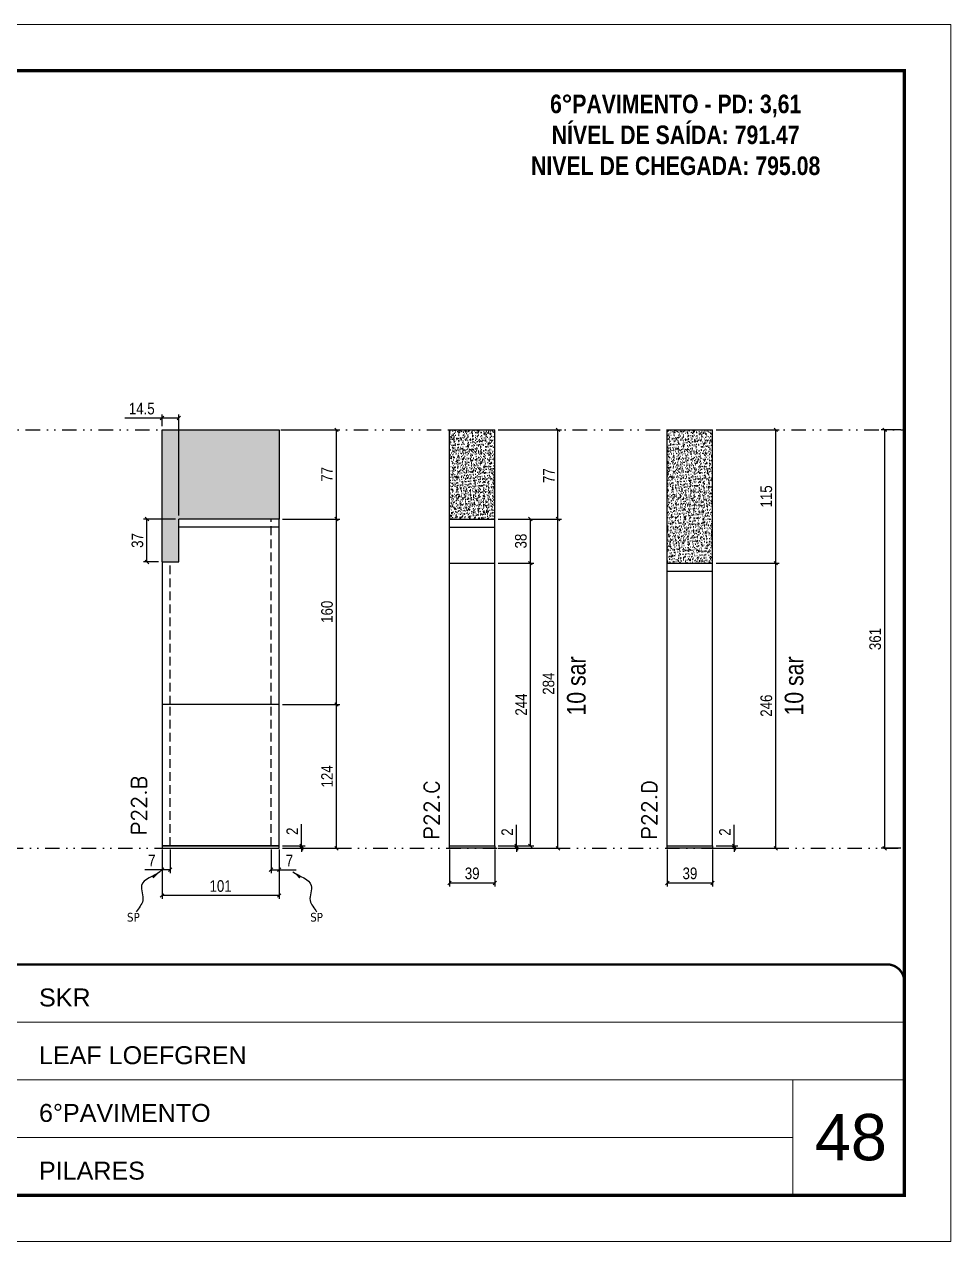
# Model space of a CAD drawing. Extents: x 14400 to 27878, y -21631 to 6985.
# Drawn here: x 19855 to 20653, y -6700 to -5650 of the extents above; entities that cross this region are included whole.
import ezdxf

# ---------------------------------------------------------------- set-up
doc = ezdxf.new("R2010")
doc.units = 0
for name, pattern in [('CONTINUO', [0]), ('DASHED', [0.75, 0.5, -0.25]), ('DIVIDE2', [0.625, 0.25, -0.125, 0, -0.125, 0, -0.125]), ('HIDDEN', [0.375, 0.25, -0.125])]:
    doc.linetypes.add(name, pattern=pattern)
for name, color, linetype, lineweight in [('CARIMBO', 255, 'Continuous', 9), ('Folhas', 255, 'Continuous', 9), ('SARRAFO DE PRESSAO', 251, 'DASHED', 9), ('Texto Seção', 7, 'Continuous', 15)]:
    doc.layers.add(name, color=color, linetype=linetype, lineweight=lineweight)
for name, color, linetype in [('COTA', 241, 'Continuous'), ('NOMENCLATURA', 7, 'Continuous'), ('Nível', 160, 'Continuous'), ('Painéis', 200, 'Continuous'), ('SARR_2.2x7', 40, 'Continuous'), ('Sarrafo de Pressão', 42, 'HIDDEN'), ('texto', 7, 'Continuous')]:
    doc.layers.add(name, color=color, linetype=linetype)
doc.styles.add('ARIAL', font='arial.ttf')
doc.styles.add('ARIAL_NARROW', font='ARIALN.TTF', dxfattribs={"height": 0.2})
doc.styles.add('COTA TECNICA', font='techl___.ttf', dxfattribs={"height": 10})
doc.styles.add('COTA TECNICA-50', font='techl___.ttf', dxfattribs={"height": 10})
doc.styles.add('REGUA-120', font='ROMANS.shx', dxfattribs={"height": 15})
doc.styles.add('ROMANC', font='techb___.ttf', dxfattribs={"height": 2.5})
doc.styles.get("Standard").update_dxf_attribs({"font": 'arial.ttf'})
doc.dimstyles.new('COTA PAINEL-50', dxfattribs={"dimtxt": 10, "dimasz": 3, "dimexe": 3, "dimexo": 3, "dimgap": 3, "dimtad": 1, "dimdec": 1, "dimzin": 12, "dimdsep": 46, "dimtxsty": 'COTA TECNICA-50', "dimblk1": 'OBLIQUE', "dimblk2": 'OBLIQUE', "dimsah": 1, "dimcen": 0.9, "dimclrd": 4, "dimclre": 4, "dimclrt": 240, "dimadec": 1, "dimazin": 3, "dimtfac": 1, "dimtdec": 1, "dimtmove": 0, "dimatfit": 3, "dimfxl": 1, "dimtolj": 1, "dimtzin": 12, "dimarcsym": 0})
doc.dimstyles.new('PAINEL', dxfattribs={"dimtxt": 10, "dimasz": 3, "dimexe": 3, "dimexo": 3, "dimgap": 3, "dimtad": 1, "dimdec": 1, "dimzin": 12, "dimdsep": 46, "dimtxsty": 'COTA TECNICA', "dimblk1": 'OBLIQUE', "dimblk2": 'OBLIQUE', "dimsah": 1, "dimcen": 0.9, "dimclrd": 4, "dimclre": 4, "dimclrt": 240, "dimadec": 1, "dimazin": 3, "dimtfac": 1, "dimtdec": 1, "dimtmove": 0, "dimatfit": 3, "dimfxl": 1, "dimtolj": 1, "dimtzin": 12, "dimarcsym": 0})
doc.dimstyles.get("Standard").update_dxf_attribs({"dimtxt": 0.18, "dimasz": 0.18, "dimexe": 0.18, "dimexo": 0.0625, "dimgap": 0.09, "dimtad": 0, "dimtih": 1, "dimtoh": 1, "dimdec": 4, "dimzin": 0, "dimdsep": 46, "dimtxsty": 'Standard', "dimcen": 0.09, "dimadec": 0, "dimazin": 0, "dimtfac": 1, "dimtdec": 4, "dimtofl": 0, "dimtmove": 0, "dimatfit": 3, "dimfxl": 1, "dimtolj": 1, "dimtzin": 0, "dimarcsym": 0})

# ---------------------------------------------------------------- blocks, each defined once
blk = doc.blocks.new('9999999999')
at = {"color": 30, "linetype": 'CONTINUO'}
for p, q in [((98564.6, 34379.6), (99584, 34379.6)), ((98564.6, 34329.8), (99488, 34329.8)), ((99584, 34329.8), (99488, 34329.8)), ((99488, 34329.8), (99488, 34230.2)), ((98564.6, 34280), (99488, 34280))]:
    blk.add_line(p, q, dxfattribs=at)
at = {"color": 30, "linetype": 'CONTINUO', "const_width": 2}
blk.add_lwpolyline([(99584, 34230.2), (99584, 34414.4, 0.414214), (99569, 34429.4), (98229, 34429.4, 0.414214), (98214, 34414.4), (98214, 34245.2, 0.414214), (98229, 34230.2), (99584, 34230.2)], format="xyb", dxfattribs=at)
at = {"layer": 'Folhas'}
blk.add_lwpolyline([(98139, 34190.2), (99624, 34190.2), (99624, 35240.2), (98139, 35240.2)], close=True, dxfattribs=at)
at = {"layer": 'Folhas', "color": 30, "const_width": 3}
blk.add_lwpolyline([(98214, 34230.2), (99584, 34230.2), (99584, 35200.2), (98214, 35200.2)], close=True, dxfattribs=at)
at = {"color": 7, "linetype": 'Continuous', "ltscale": 5, "style": 'ARIAL'}
for s, height, p in [('SKR', 15.48, (98837.7, 34393.1)), ('LEAF LOEFGREN', 15.483, (98837.7, 34343.3)), ('6°PAVIMENTO', 15.483, (98837.7, 34293.5)), ('PILARES', 15.48, (98837.7, 34243.7))]:
    blk.add_text(s, height=height, dxfattribs=at).set_placement(p)
blk = doc.blocks.new('_Oblique')
at = {"color": 0, "linetype": 'ByBlock', "lineweight": -2}
blk.add_line((-0.5, -0.5), (0.5, 0.5), dxfattribs=at)
blk = doc.blocks.new('*D4191')
at = {"layer": 'COTA', "color": 4, "lineweight": -2, "transparency": 16777216}
for p, q in [((20610.5, -5999.3), (20593.6, -5999.3)), ((20596.6, -6360.3), (20596.6, -5999.3)), ((20610.5, -6360.3), (20593.6, -6360.3))]:
    blk.add_line(p, q, dxfattribs=at)
at = {"layer": 'Defpoints', "color": 0, "transparency": 16777216}
for p in [(20596.6, -5999.3), (20613.5, -5999.3), (20613.5, -6360.3)]:
    blk.add_point(p, dxfattribs=at)
at = {"layer": 'COTA', "color": 4, "lineweight": -2, "transparency": 16777216, "xscale": 3, "yscale": 3, "zscale": 3}
for p, rotation in [((20596.6, -5999.3), 90), ((20596.6, -6360.3), 270)]:
    blk.add_blockref('_Oblique', p, dxfattribs=dict(at, rotation=rotation))
at = {"layer": 'COTA', "color": 240, "transparency": 16777216, "insert": (20588.4, -6179.8), "char_height": 10, "attachment_point": 5, "rotation": 90, "style": 'COTA TECNICA'}
blk.add_mtext('\\A1;361', dxfattribs=at)
blk = doc.blocks.new('*D4165')
at = {"layer": 'COTA', "color": 4, "lineweight": -2, "transparency": 16777216}
for p, q in [((19973.3, -6361.3), (19973.3, -6404)), ((20074.3, -6361.3), (20074.3, -6404)), ((20074.3, -6401), (19973.3, -6401))]:
    blk.add_line(p, q, dxfattribs=at)
at = {"layer": 'Defpoints', "color": 0, "transparency": 16777216}
for p in [(19973.3, -6358.3), (20074.3, -6358.3), (19973.3, -6401)]:
    blk.add_point(p, dxfattribs=at)
at = {"layer": 'COTA', "color": 4, "lineweight": -2, "transparency": 16777216, "xscale": 3, "yscale": 3, "zscale": 3, "rotation": 180}
blk.add_blockref('_Oblique', (19973.3, -6401), dxfattribs=at)
at = {"layer": 'COTA', "color": 4, "lineweight": -2, "transparency": 16777216, "xscale": 3, "yscale": 3, "zscale": 3}
blk.add_blockref('_Oblique', (20074.3, -6401), dxfattribs=at)
at = {"layer": 'COTA', "color": 240, "transparency": 16777216, "insert": (20023.8, -6392.9), "char_height": 10, "attachment_point": 5, "style": 'COTA TECNICA'}
blk.add_mtext('\\A1;101', dxfattribs=at)
blk = doc.blocks.new('*D4166')
at = {"layer": 'COTA', "color": 4, "lineweight": -2, "transparency": 16777216}
for p, q in [((20067.3, -6361.3), (20067.3, -6381.8)), ((20074.3, -6363.3), (20074.3, -6381.8)), ((20067.3, -6378.8), (20074.3, -6378.8)), ((20074.3, -6378.8), (20089.1, -6378.8))]:
    blk.add_line(p, q, dxfattribs=at)
at = {"layer": 'Defpoints', "color": 0, "transparency": 16777216}
for p in [(20067.3, -6358.3), (20074.3, -6360.3), (20074.3, -6378.8)]:
    blk.add_point(p, dxfattribs=at)
at = {"layer": 'COTA', "color": 4, "lineweight": -2, "transparency": 16777216, "xscale": 3, "yscale": 3, "zscale": 3, "rotation": 180}
blk.add_blockref('_Oblique', (20067.3, -6378.8), dxfattribs=at)
at = {"layer": 'COTA', "color": 4, "lineweight": -2, "transparency": 16777216, "xscale": 3, "yscale": 3, "zscale": 3}
blk.add_blockref('_Oblique', (20074.3, -6378.8), dxfattribs=at)
at = {"layer": 'COTA', "color": 240, "transparency": 16777216, "insert": (20083.2, -6370.8), "char_height": 10, "attachment_point": 5, "style": 'COTA TECNICA-50'}
blk.add_mtext('\\A1;7', dxfattribs=at)
blk = doc.blocks.new('*D4167')
at = {"layer": 'COTA', "color": 4, "lineweight": -2, "transparency": 16777216}
for p, q in [((19980.3, -6361.3), (19980.3, -6381.8)), ((19973.3, -6363.3), (19973.3, -6381.8)), ((19973.3, -6378.8), (19958.6, -6378.8)), ((19980.3, -6378.8), (19973.3, -6378.8))]:
    blk.add_line(p, q, dxfattribs=at)
at = {"layer": 'Defpoints', "color": 0, "transparency": 16777216}
for p in [(19973.3, -6360.3), (19980.3, -6358.3), (19973.3, -6378.8)]:
    blk.add_point(p, dxfattribs=at)
at = {"layer": 'COTA', "color": 4, "lineweight": -2, "transparency": 16777216, "xscale": 3, "yscale": 3, "zscale": 3, "rotation": 180}
blk.add_blockref('_Oblique', (19973.3, -6378.8), dxfattribs=at)
at = {"layer": 'COTA', "color": 4, "lineweight": -2, "transparency": 16777216, "xscale": 3, "yscale": 3, "zscale": 3}
blk.add_blockref('_Oblique', (19980.3, -6378.8), dxfattribs=at)
at = {"layer": 'COTA', "color": 240, "transparency": 16777216, "insert": (19964.5, -6370.8), "char_height": 10, "attachment_point": 5, "style": 'COTA TECNICA-50'}
blk.add_mtext('\\A1;7', dxfattribs=at)
blk = doc.blocks.new('*D4185')
at = {"layer": 'COTA', "color": 4, "linetype": 'ByBlock', "lineweight": -2, "transparency": 16777216}
for p, q in [((20077.3, -6236.3), (20126.7, -6236.3)), ((20123.7, -6360.3), (20123.7, -6236.3)), ((20077.3, -6360.3), (20126.7, -6360.3))]:
    blk.add_line(p, q, dxfattribs=at)
at = {"layer": 'Defpoints', "color": 0, "linetype": 'ByBlock', "transparency": 16777216}
for p in [(20074.3, -6236.3), (20123.7, -6236.3), (20074.3, -6360.3)]:
    blk.add_point(p, dxfattribs=at)
at = {"layer": 'COTA', "color": 4, "linetype": 'ByBlock', "lineweight": -2, "transparency": 16777216, "xscale": 3, "yscale": 3, "zscale": 3}
for p, rotation in [((20123.7, -6236.3), 90), ((20123.7, -6360.3), 270)]:
    blk.add_blockref('_Oblique', p, dxfattribs=dict(at, rotation=rotation))
at = {"layer": 'COTA', "color": 240, "linetype": 'ByBlock', "transparency": 16777216, "insert": (20115.6, -6298.3), "char_height": 10, "attachment_point": 5, "rotation": 90, "style": 'COTA TECNICA'}
blk.add_mtext('\\A1;124', dxfattribs=at)
blk = doc.blocks.new('*D4168')
at = {"layer": 'COTA', "color": 4, "lineweight": -2, "transparency": 16777216}
for p, q in [((20093.6, -6358.3), (20093.6, -6339.5)), ((20077.3, -6358.3), (20096.6, -6358.3)), ((20077.3, -6360.3), (20096.6, -6360.3)), ((20093.6, -6360.3), (20093.6, -6358.3)), ((20093.6, -6360.3), (20093.6, -6363.3))]:
    blk.add_line(p, q, dxfattribs=at)
at = {"layer": 'Defpoints', "color": 0, "transparency": 16777216}
for p in [(20074.3, -6358.3), (20074.3, -6360.3), (20093.6, -6360.3)]:
    blk.add_point(p, dxfattribs=at)
at = {"layer": 'COTA', "color": 4, "lineweight": -2, "transparency": 16777216, "xscale": 3, "yscale": 3, "zscale": 3}
for p, rotation in [((20093.6, -6358.3), 270), ((20093.6, -6360.3), 90)]:
    blk.add_blockref('_Oblique', p, dxfattribs=dict(at, rotation=rotation))
at = {"layer": 'COTA', "color": 240, "transparency": 16777216, "insert": (20085.6, -6345.6), "char_height": 10, "attachment_point": 5, "rotation": 90, "style": 'COTA TECNICA-50'}
blk.add_mtext('\\A1;2', dxfattribs=at)
blk = doc.blocks.new('*D4186')
at = {"layer": 'COTA', "color": 4, "linetype": 'ByBlock', "lineweight": -2, "transparency": 16777216}
for p, q in [((20077.3, -6236.3), (20126.7, -6236.3)), ((20123.7, -6360.3), (20123.7, -6236.3)), ((20077.3, -6360.3), (20126.7, -6360.3))]:
    blk.add_line(p, q, dxfattribs=at)
at = {"layer": 'Defpoints', "color": 0, "linetype": 'ByBlock', "transparency": 16777216}
for p in [(20074.3, -6236.3), (20123.7, -6236.3), (20074.3, -6360.3)]:
    blk.add_point(p, dxfattribs=at)
at = {"layer": 'COTA', "color": 4, "linetype": 'ByBlock', "lineweight": -2, "transparency": 16777216, "xscale": 3, "yscale": 3, "zscale": 3}
for p, rotation in [((20123.7, -6236.3), 90), ((20123.7, -6360.3), 270)]:
    blk.add_blockref('_Oblique', p, dxfattribs=dict(at, rotation=rotation))
at = {"layer": 'COTA', "color": 240, "linetype": 'ByBlock', "transparency": 16777216, "insert": (20115.6, -6298.3), "char_height": 10, "attachment_point": 5, "rotation": 90, "style": 'COTA TECNICA'}
blk.add_mtext('\\A1;124', dxfattribs=at)
blk = doc.blocks.new('*D4189')
at = {"layer": 'COTA', "color": 4, "lineweight": -2, "transparency": 16777216}
for p, q in [((20077.3, -5999.3), (20126.7, -5999.3)), ((20123.7, -6076.3), (20123.7, -5999.3)), ((20077.3, -6076.3), (20126.7, -6076.3))]:
    blk.add_line(p, q, dxfattribs=at)
at = {"layer": 'Defpoints', "color": 0, "transparency": 16777216}
for p in [(20074.3, -5999.3), (20123.7, -5999.3), (20074.3, -6076.3)]:
    blk.add_point(p, dxfattribs=at)
at = {"layer": 'COTA', "color": 4, "lineweight": -2, "transparency": 16777216, "xscale": 3, "yscale": 3, "zscale": 3}
for p, rotation in [((20123.7, -5999.3), 90), ((20123.7, -6076.3), 270)]:
    blk.add_blockref('_Oblique', p, dxfattribs=dict(at, rotation=rotation))
at = {"layer": 'COTA', "color": 240, "transparency": 16777216, "insert": (20115.6, -6037.8), "char_height": 10, "attachment_point": 5, "rotation": 90, "style": 'COTA TECNICA'}
blk.add_mtext('\\A1;77', dxfattribs=at)
blk = doc.blocks.new('*D4190')
at = {"layer": 'COTA', "color": 4, "lineweight": -2, "transparency": 16777216}
for p, q in [((20077.3, -6076.3), (20126.7, -6076.3)), ((20123.7, -6236.3), (20123.7, -6076.3)), ((20077.3, -6236.3), (20126.7, -6236.3))]:
    blk.add_line(p, q, dxfattribs=at)
at = {"layer": 'Defpoints', "color": 0, "transparency": 16777216}
for p in [(20074.3, -6076.3), (20123.7, -6076.3), (20074.3, -6236.3)]:
    blk.add_point(p, dxfattribs=at)
at = {"layer": 'COTA', "color": 4, "lineweight": -2, "transparency": 16777216, "xscale": 3, "yscale": 3, "zscale": 3}
for p, rotation in [((20123.7, -6076.3), 90), ((20123.7, -6236.3), 270)]:
    blk.add_blockref('_Oblique', p, dxfattribs=dict(at, rotation=rotation))
at = {"layer": 'COTA', "color": 240, "transparency": 16777216, "insert": (20115.6, -6156.3), "char_height": 10, "attachment_point": 5, "rotation": 90, "style": 'COTA TECNICA'}
blk.add_mtext('\\A1;160', dxfattribs=at)
blk = doc.blocks.new('*D4173')
at = {"layer": 'COTA', "color": 4, "lineweight": -2, "transparency": 16777216}
for p, q in [((20221.3, -6361.3), (20221.3, -6393.2)), ((20260.3, -6361.3), (20260.3, -6393.2)), ((20221.3, -6390.2), (20260.3, -6390.2))]:
    blk.add_line(p, q, dxfattribs=at)
at = {"layer": 'Defpoints', "color": 0, "transparency": 16777216}
for p in [(20221.3, -6358.3), (20260.3, -6358.3), (20260.3, -6390.2)]:
    blk.add_point(p, dxfattribs=at)
at = {"layer": 'COTA', "color": 4, "lineweight": -2, "transparency": 16777216, "xscale": 3, "yscale": 3, "zscale": 3, "rotation": 180}
blk.add_blockref('_Oblique', (20221.3, -6390.2), dxfattribs=at)
at = {"layer": 'COTA', "color": 4, "lineweight": -2, "transparency": 16777216, "xscale": 3, "yscale": 3, "zscale": 3}
blk.add_blockref('_Oblique', (20260.3, -6390.2), dxfattribs=at)
at = {"layer": 'COTA', "color": 240, "transparency": 16777216, "insert": (20240.8, -6382), "char_height": 10, "attachment_point": 5, "style": 'COTA TECNICA'}
blk.add_mtext('\\A1;39', dxfattribs=at)
blk = doc.blocks.new('*D4174')
at = {"layer": 'COTA', "color": 4, "lineweight": -2, "transparency": 16777216}
for p, q in [((20279, -6358.3), (20279, -6340.2)), ((20263.3, -6358.3), (20282, -6358.3)), ((20263.3, -6360.3), (20282, -6360.3)), ((20279, -6360.3), (20279, -6358.3)), ((20279, -6360.3), (20279, -6363.3))]:
    blk.add_line(p, q, dxfattribs=at)
at = {"layer": 'Defpoints', "color": 0, "transparency": 16777216}
for p in [(20260.3, -6358.3), (20260.3, -6360.3), (20279, -6358.3)]:
    blk.add_point(p, dxfattribs=at)
at = {"layer": 'COTA', "color": 4, "lineweight": -2, "transparency": 16777216, "xscale": 3, "yscale": 3, "zscale": 3}
for p, rotation in [((20279, -6358.3), 270), ((20279, -6360.3), 90)]:
    blk.add_blockref('_Oblique', p, dxfattribs=dict(at, rotation=rotation))
at = {"layer": 'COTA', "color": 240, "transparency": 16777216, "insert": (20271, -6346.3), "char_height": 10, "attachment_point": 5, "rotation": 90, "style": 'COTA TECNICA-50'}
blk.add_mtext('\\A1;2', dxfattribs=at)
blk = doc.blocks.new('*D4175')
at = {"layer": 'COTA', "color": 4, "lineweight": -2, "transparency": 16777216}
for p, q in [((20263.3, -6076.3), (20317.8, -6076.3)), ((20314.8, -6360.3), (20314.8, -6076.3)), ((20263.3, -6360.3), (20317.8, -6360.3))]:
    blk.add_line(p, q, dxfattribs=at)
at = {"layer": 'Defpoints', "color": 0, "transparency": 16777216}
for p in [(20260.3, -6076.3), (20314.8, -6076.3), (20260.3, -6360.3)]:
    blk.add_point(p, dxfattribs=at)
at = {"layer": 'COTA', "color": 4, "lineweight": -2, "transparency": 16777216, "xscale": 3, "yscale": 3, "zscale": 3}
for p, rotation in [((20314.8, -6076.3), 90), ((20314.8, -6360.3), 270)]:
    blk.add_blockref('_Oblique', p, dxfattribs=dict(at, rotation=rotation))
at = {"layer": 'COTA', "color": 240, "transparency": 16777216, "insert": (20306.7, -6218.3), "char_height": 10, "attachment_point": 5, "rotation": 90, "style": 'COTA TECNICA'}
blk.add_mtext('\\A1;284', dxfattribs=at)
blk = doc.blocks.new('*D4176')
at = {"layer": 'COTA', "color": 4, "lineweight": -2, "transparency": 16777216}
for p, q in [((20263.3, -5999.3), (20317.8, -5999.3)), ((20314.8, -6076.3), (20314.8, -5999.3)), ((20263.3, -6076.3), (20317.8, -6076.3))]:
    blk.add_line(p, q, dxfattribs=at)
at = {"layer": 'Defpoints', "color": 0, "transparency": 16777216}
for p in [(20260.3, -5999.3), (20314.8, -5999.3), (20260.3, -6076.3)]:
    blk.add_point(p, dxfattribs=at)
at = {"layer": 'COTA', "color": 4, "lineweight": -2, "transparency": 16777216, "xscale": 3, "yscale": 3, "zscale": 3}
for p, rotation in [((20314.8, -5999.3), 90), ((20314.8, -6076.3), 270)]:
    blk.add_blockref('_Oblique', p, dxfattribs=dict(at, rotation=rotation))
at = {"layer": 'COTA', "color": 240, "transparency": 16777216, "insert": (20306.8, -6038.8), "char_height": 10, "attachment_point": 5, "rotation": 90, "style": 'COTA TECNICA-50'}
blk.add_mtext('\\A1;77', dxfattribs=at)
blk = doc.blocks.new('*D4195')
at = {"layer": 'COTA', "color": 4, "lineweight": -2, "transparency": 16777216}
for p, q in [((20263.3, -6114.3), (20294, -6114.3)), ((20291, -6358.3), (20291, -6114.3)), ((20263.3, -6358.3), (20294, -6358.3))]:
    blk.add_line(p, q, dxfattribs=at)
at = {"layer": 'Defpoints', "color": 0, "transparency": 16777216}
for p in [(20260.3, -6114.3), (20291, -6114.3), (20260.3, -6358.3)]:
    blk.add_point(p, dxfattribs=at)
at = {"layer": 'COTA', "color": 4, "lineweight": -2, "transparency": 16777216, "xscale": 3, "yscale": 3, "zscale": 3}
for p, rotation in [((20291, -6114.3), 90), ((20291, -6358.3), 270)]:
    blk.add_blockref('_Oblique', p, dxfattribs=dict(at, rotation=rotation))
at = {"layer": 'COTA', "color": 240, "transparency": 16777216, "insert": (20283, -6236.3), "char_height": 10, "attachment_point": 5, "rotation": 90, "style": 'COTA TECNICA'}
blk.add_mtext('\\A1;244', dxfattribs=at)
blk = doc.blocks.new('*D4196')
at = {"layer": 'COTA', "color": 4, "lineweight": -2, "transparency": 16777216}
for p, q in [((20263.3, -6076.3), (20294, -6076.3)), ((20291, -6114.3), (20291, -6076.3)), ((20263.3, -6114.3), (20294, -6114.3))]:
    blk.add_line(p, q, dxfattribs=at)
at = {"layer": 'Defpoints', "color": 0, "transparency": 16777216}
for p in [(20260.3, -6076.3), (20291, -6076.3), (20260.3, -6114.3)]:
    blk.add_point(p, dxfattribs=at)
at = {"layer": 'COTA', "color": 4, "lineweight": -2, "transparency": 16777216, "xscale": 3, "yscale": 3, "zscale": 3}
for p, rotation in [((20291, -6076.3), 90), ((20291, -6114.3), 270)]:
    blk.add_blockref('_Oblique', p, dxfattribs=dict(at, rotation=rotation))
at = {"layer": 'COTA', "color": 240, "transparency": 16777216, "insert": (20282.8, -6095.3), "char_height": 10, "attachment_point": 5, "rotation": 90, "style": 'COTA TECNICA'}
blk.add_mtext('\\A1;38', dxfattribs=at)
blk = doc.blocks.new('*D4177')
at = {"layer": 'COTA', "color": 4, "lineweight": -2, "transparency": 16777216}
for p, q in [((20409.1, -6361.3), (20409.1, -6393.2)), ((20448.1, -6361.3), (20448.1, -6393.2)), ((20409.1, -6390.2), (20448.1, -6390.2))]:
    blk.add_line(p, q, dxfattribs=at)
at = {"layer": 'Defpoints', "color": 0, "transparency": 16777216}
for p in [(20409.1, -6358.3), (20448.1, -6358.3), (20448.1, -6390.2)]:
    blk.add_point(p, dxfattribs=at)
at = {"layer": 'COTA', "color": 4, "lineweight": -2, "transparency": 16777216, "xscale": 3, "yscale": 3, "zscale": 3, "rotation": 180}
blk.add_blockref('_Oblique', (20409.1, -6390.2), dxfattribs=at)
at = {"layer": 'COTA', "color": 4, "lineweight": -2, "transparency": 16777216, "xscale": 3, "yscale": 3, "zscale": 3}
blk.add_blockref('_Oblique', (20448.1, -6390.2), dxfattribs=at)
at = {"layer": 'COTA', "color": 240, "transparency": 16777216, "insert": (20428.6, -6382), "char_height": 10, "attachment_point": 5, "style": 'COTA TECNICA'}
blk.add_mtext('\\A1;39', dxfattribs=at)
blk = doc.blocks.new('*D4178')
at = {"layer": 'COTA', "color": 4, "lineweight": -2, "transparency": 16777216}
for p, q in [((20466.8, -6358.3), (20466.8, -6340.2)), ((20451.1, -6358.3), (20469.8, -6358.3)), ((20451.1, -6360.3), (20469.8, -6360.3)), ((20466.8, -6360.3), (20466.8, -6358.3)), ((20466.8, -6360.3), (20466.8, -6363.3))]:
    blk.add_line(p, q, dxfattribs=at)
at = {"layer": 'Defpoints', "color": 0, "transparency": 16777216}
for p in [(20448.1, -6358.3), (20448.1, -6360.3), (20466.8, -6358.3)]:
    blk.add_point(p, dxfattribs=at)
at = {"layer": 'COTA', "color": 4, "lineweight": -2, "transparency": 16777216, "xscale": 3, "yscale": 3, "zscale": 3}
for p, rotation in [((20466.8, -6358.3), 270), ((20466.8, -6360.3), 90)]:
    blk.add_blockref('_Oblique', p, dxfattribs=dict(at, rotation=rotation))
at = {"layer": 'COTA', "color": 240, "transparency": 16777216, "insert": (20458.8, -6346.3), "char_height": 10, "attachment_point": 5, "rotation": 90, "style": 'COTA TECNICA-50'}
blk.add_mtext('\\A1;2', dxfattribs=at)
blk = doc.blocks.new('*D4179')
at = {"layer": 'COTA', "color": 4, "lineweight": -2, "transparency": 16777216}
for p, q in [((20451.1, -6114.3), (20505.7, -6114.3)), ((20502.7, -6360.3), (20502.7, -6114.3)), ((20451.1, -6360.3), (20505.7, -6360.3))]:
    blk.add_line(p, q, dxfattribs=at)
at = {"layer": 'Defpoints', "color": 0, "transparency": 16777216}
for p in [(20448.1, -6114.3), (20502.7, -6114.3), (20448.1, -6360.3)]:
    blk.add_point(p, dxfattribs=at)
at = {"layer": 'COTA', "color": 4, "lineweight": -2, "transparency": 16777216, "xscale": 3, "yscale": 3, "zscale": 3}
for p, rotation in [((20502.7, -6114.3), 90), ((20502.7, -6360.3), 270)]:
    blk.add_blockref('_Oblique', p, dxfattribs=dict(at, rotation=rotation))
at = {"layer": 'COTA', "color": 240, "transparency": 16777216, "insert": (20494.5, -6237.3), "char_height": 10, "attachment_point": 5, "rotation": 90, "style": 'COTA TECNICA'}
blk.add_mtext('\\A1;246', dxfattribs=at)
blk = doc.blocks.new('*D4199')
at = {"layer": 'COTA', "color": 4, "lineweight": -2, "transparency": 16777216}
for p, q in [((19973.3, -5989.2), (19941.2, -5989.2)), ((19973.3, -5996.3), (19973.3, -5986.2)), ((19987.8, -5989.2), (19973.3, -5989.2)), ((19987.8, -6073.3), (19987.8, -5986.2))]:
    blk.add_line(p, q, dxfattribs=at)
at = {"layer": 'Defpoints', "color": 0, "transparency": 16777216}
for p in [(19973.3, -5989.2), (19973.3, -5999.3), (19987.8, -6076.3)]:
    blk.add_point(p, dxfattribs=at)
at = {"layer": 'COTA', "color": 4, "lineweight": -2, "transparency": 16777216, "xscale": 3, "yscale": 3, "zscale": 3, "rotation": 180}
blk.add_blockref('_Oblique', (19973.3, -5989.2), dxfattribs=at)
at = {"layer": 'COTA', "color": 4, "lineweight": -2, "transparency": 16777216, "xscale": 3, "yscale": 3, "zscale": 3}
blk.add_blockref('_Oblique', (19987.8, -5989.2), dxfattribs=at)
at = {"layer": 'COTA', "color": 240, "transparency": 16777216, "insert": (19955.8, -5981.1), "char_height": 10, "attachment_point": 5, "style": 'COTA TECNICA'}
blk.add_mtext('\\A1;14.5', dxfattribs=at)
blk = doc.blocks.new('*D4200')
at = {"layer": 'COTA', "color": 4, "lineweight": -2, "transparency": 16777216}
for p, q in [((19984.8, -6076.3), (19957.3, -6076.3)), ((19960.3, -6113.3), (19960.3, -6076.3)), ((19970.3, -6113.3), (19957.3, -6113.3))]:
    blk.add_line(p, q, dxfattribs=at)
at = {"layer": 'Defpoints', "color": 0, "transparency": 16777216}
for p in [(19960.3, -6076.3), (19987.8, -6076.3), (19973.3, -6113.3)]:
    blk.add_point(p, dxfattribs=at)
at = {"layer": 'COTA', "color": 4, "lineweight": -2, "transparency": 16777216, "xscale": 3, "yscale": 3, "zscale": 3}
for p, rotation in [((19960.3, -6076.3), 90), ((19960.3, -6113.3), 270)]:
    blk.add_blockref('_Oblique', p, dxfattribs=dict(at, rotation=rotation))
at = {"layer": 'COTA', "color": 240, "transparency": 16777216, "insert": (19952.1, -6094.8), "char_height": 10, "attachment_point": 5, "rotation": 90, "style": 'COTA TECNICA'}
blk.add_mtext('\\A1;37', dxfattribs=at)
blk = doc.blocks.new('*D4201')
at = {"layer": 'COTA', "color": 4, "lineweight": -2, "transparency": 16777216}
for p, q in [((20451.1, -5999.3), (20505.7, -5999.3)), ((20502.7, -6114.3), (20502.7, -5999.3)), ((20451.1, -6114.3), (20505.7, -6114.3))]:
    blk.add_line(p, q, dxfattribs=at)
at = {"layer": 'Defpoints', "color": 0, "transparency": 16777216}
for p in [(20448.1, -5999.3), (20502.7, -5999.3), (20448.1, -6114.3)]:
    blk.add_point(p, dxfattribs=at)
at = {"layer": 'COTA', "color": 4, "lineweight": -2, "transparency": 16777216, "xscale": 3, "yscale": 3, "zscale": 3}
for p, rotation in [((20502.7, -5999.3), 90), ((20502.7, -6114.3), 270)]:
    blk.add_blockref('_Oblique', p, dxfattribs=dict(at, rotation=rotation))
at = {"layer": 'COTA', "color": 240, "transparency": 16777216, "insert": (20494.5, -6056.8), "char_height": 10, "attachment_point": 5, "rotation": 90, "style": 'COTA TECNICA'}
blk.add_mtext('\\A1;115', dxfattribs=at)

msp = doc.modelspace()

# ---------------------------------------------------------------- hatches: boundary and pattern name
at = {"layer": 'COTA', "linetype": 'ByBlock'}
h = msp.add_hatch(dxfattribs=at)
h.set_pattern_fill('AR-CONC', color=256, scale=0.03)
h.paths.add_polyline_path([(20074.34, -5999.32), (19973.34, -5999.32), (19973.34, -6113.32), (19987.84, -6113.32), (19987.84, -6076.32), (20074.34, -6076.32)])
h = msp.add_hatch(dxfattribs=at)
h.set_pattern_fill('AR-CONC', color=256, scale=0.03)
h.set_pattern_definition([(50, (2944.8437, -1093.575), (5.4655401, -0.4781726), [0.5715, -6.2865]), (355, (2944.8437, -1093.575), (-1.0573026, 5.7317054), [0.4572, -5.0292175]), (100.451445, (2945.299, -1093.615), (4.4082374, 5.2535326), [0.4857003, -5.3427073]), (46.1842, (2944.844, -1092.051), (8.1323712, -1.2612698), [0.85725, -9.42975]), (96.63556, (2945.521, -1092.156), (7.122124, 7.4227837), [0.7285507, -8.0140682]), (351.18415, (2944.844, -1092.051), (7.122124, 7.4227837), [0.685799, -7.543792]), (21, (2945.6057, -1092.432), (4.5484317, -3.067956), [0.5715, -6.2865]), (326, (2945.6057, -1092.432), (1.8540609, 5.525639), [0.4572, -5.0292]), (71.451445, (2945.9847, -1092.688), (6.4024926, 2.457683), [0.4857003, -5.3426981]), (37.5, (2944.8437, -1093.5751), (0.0926581, 2.53665117), [0, -4.96824, 0, -5.1054, 0, -5.04825]), (7.5, (2944.8437, -1093.575), (2.00458988, 3.00541724), [0, -2.91084, 0, -4.85394, 0, -1.92405]), (327.5, (2943.1444, -1093.5751), (4.06771786, -0.17186232), [0, -1.905, 0, -5.9436, 0, -7.8867]), (317.5, (2942.3824, -1093.575), (4.44387544, 0.7627947), [0, -2.4765, 0, -3.94716, 0, -5.6007])])
h.paths.add_polyline_path([(20260.28, -5999.32), (20221.28, -5999.32), (20221.28, -6076.32), (20260.28, -6076.32)])
h = msp.add_hatch(dxfattribs=at)
h.set_pattern_fill('AR-CONC', color=256, scale=0.03)
h.set_pattern_definition([(50, (3130.6526, -1093.575), (5.4655401, -0.4781726), [0.5715, -6.2865]), (355, (3130.6526, -1093.575), (-1.0573026, 5.7317054), [0.4572, -5.0292175]), (100.451445, (3131.108, -1093.615), (4.4082374, 5.2535326), [0.4857003, -5.3427073]), (46.1842, (3130.6526, -1092.051), (8.1323712, -1.2612698), [0.85725, -9.42975]), (96.63556, (3131.33, -1092.156), (7.122124, 7.4227837), [0.7285507, -8.0140682]), (351.18415, (3130.6526, -1092.051), (7.122124, 7.4227837), [0.685799, -7.543792]), (21, (3131.4146, -1092.432), (4.5484317, -3.067956), [0.5715, -6.2865]), (326, (3131.4146, -1092.432), (1.8540609, 5.525639), [0.4572, -5.0292]), (71.451445, (3131.7936, -1092.688), (6.4024926, 2.457683), [0.4857003, -5.3426981]), (37.5, (3130.6526, -1093.5751), (0.0926581, 2.53665117), [0, -4.96824, 0, -5.1054, 0, -5.04825]), (7.5, (3130.6526, -1093.575), (2.00458988, 3.00541724), [0, -2.91084, 0, -4.85394, 0, -1.92405]), (327.5, (3128.9533, -1093.5751), (4.06771786, -0.17186232), [0, -1.905, 0, -5.9436, 0, -7.8867]), (317.5, (3128.1913, -1093.575), (4.44387544, 0.7627947), [0, -2.4765, 0, -3.94716, 0, -5.6007])])
h.paths.add_polyline_path([(20448.09, -5999.32), (20409.09, -5999.32), (20409.09, -6114.32), (20448.09, -6114.32)])

# ---------------------------------------------------------------- linework, layer by layer
at = {"layer": 'COTA'}
for p, q in [((19973.34, -6113.32), (19973.34, -5999.32)), ((19973.34, -5999.32), (20074.34, -5999.32)), ((20074.34, -5999.32), (20074.34, -6076.32))]:
    msp.add_line(p, q, dxfattribs=at)
at = {"layer": 'COTA', "linetype": 'ByBlock'}
for p, q in [((20221.28, -5999.32), (20260.28, -5999.32)), ((20221.28, -6076.32), (20221.28, -5999.32)), ((20260.28, -6076.32), (20260.28, -5999.32)), ((20409.09, -5999.32), (20448.09, -5999.32)), ((20409.09, -6114.32), (20409.09, -5999.32)), ((20448.09, -6114.32), (20448.09, -5999.32))]:
    msp.add_line(p, q, dxfattribs=at)
at = {"layer": 'Nível', "color": 4, "linetype": 'DIVIDE2', "ltscale": 50}
for p, q in [((19635.5, -5999.32), (20613.47, -5999.32)), ((19243.47, -6360.32), (20613.47, -6360.32))]:
    msp.add_line(p, q, dxfattribs=at)
at = {"layer": 'Painéis'}
for p, q in [((20074.34, -6076.32), (19987.84, -6076.32)), ((19987.84, -6113.32), (19987.84, -6076.32)), ((20074.34, -6358.32), (20074.34, -6076.32)), ((20221.28, -6358.32), (20221.28, -6075.55)), ((20221.28, -6076.32), (20260.28, -6076.32)), ((20260.28, -6358.32), (20260.28, -6076.32)), ((19973.34, -6113.32), (19973.34, -6358.32)), ((19973.34, -6113.32), (19987.84, -6113.32)), ((20221.28, -6114.32), (20260.28, -6114.32)), ((20409.09, -6358.32), (20409.09, -6113.55)), ((20409.09, -6114.32), (20448.09, -6114.32)), ((20448.09, -6358.32), (20448.09, -6114.32)), ((20074.34, -6236.32), (19973.34, -6236.32)), ((19973.34, -6358.32), (20074.34, -6358.32)), ((20221.28, -6358.32), (20260.28, -6358.32)), ((20221.28, -6358.32), (20260.28, -6358.32)), ((20221.28, -6360.32), (20221.28, -6358.32)), ((20260.28, -6360.32), (20221.28, -6360.32)), ((20260.28, -6358.32), (20260.28, -6360.32)), ((20409.09, -6358.32), (20448.09, -6358.32)), ((20409.09, -6358.32), (20448.09, -6358.32)), ((20409.09, -6360.32), (20409.09, -6358.32)), ((20448.09, -6360.32), (20409.09, -6360.32)), ((20448.09, -6358.32), (20448.09, -6360.32))]:
    msp.add_line(p, q, dxfattribs=at)
msp.add_lwpolyline([(20074.34, -6358.32), (19973.34, -6358.32), (19973.34, -6360.32), (20074.34, -6360.32)], close=True, dxfattribs=at)
at = {"layer": 'SARR_2.2x7'}
for p, q in [((20074.34, -6083.32), (19987.84, -6083.32)), ((20221.28, -6083.32), (20260.28, -6083.32)), ((20409.09, -6121.32), (20448.09, -6121.32))]:
    msp.add_line(p, q, dxfattribs=at)
at = {"layer": 'Sarrafo de Pressão', "ltscale": 30}
for p, q in [((20067.34, -6236.32), (20067.34, -6076.32)), ((19980.34, -6236.32), (19980.34, -6113.32)), ((19980.34, -6358.32), (19980.34, -6236.32)), ((20067.34, -6358.32), (20067.34, -6236.32))]:
    msp.add_line(p, q, dxfattribs=at)

# ---------------------------------------------------------------- block references
at = {"layer": 'SARRAFO DE PRESSAO', "color": 6, "linetype": 'ByBlock'}
msp.add_blockref('9999999999', (-78970.51, -40889.8), dxfattribs=at)

# ---------------------------------------------------------------- texts
at = {"layer": 'CARIMBO', "style": 'ARIAL'}
msp.add_text('48', height=40, dxfattribs=at).set_placement((20536.33, -6629.46))
at = {"layer": 'NOMENCLATURA', "style": 'ARIAL_NARROW'}
for p in [(20338.56, -6245.79), (20526.37, -6245.79)]:
    msp.add_text('10 sar', height=16, rotation=90, dxfattribs=at).set_placement(p)
at = {"layer": 'NOMENCLATURA', "color": 2, "insert": (20416.31, -5683.54), "char_height": 16, "attachment_point": 2, "style": 'ROMANC'}
msp.add_mtext_dynamic_manual_height_columns('\\P6°PAVIMENTO - PD: 3,61\\PNÍVEL DE SAÍDA: 791.47\\PNIVEL DE CHEGADA: 795.08', width=432.3511, gutter_width=1, heights=[0], dxfattribs=at)
at = {"layer": 'texto', "color": 0, "char_height": 7.5, "attachment_point": 5}
for insert in [(19948.56, -6419.81), (20106.59, -6419.81)]:
    msp.add_mtext('{\\fTahoma|b0|i0|c0|p34;\\C4;SP}', dxfattribs=dict(at, insert=insert))
at = {"layer": 'Texto Seção', "char_height": 13, "width": 285.3299, "attachment_point": 7, "rotation": 90, "style": 'REGUA-120'}
for s, insert in [('P22.B', (19959.87, -6349.06)), ('P22.C', (20212.24, -6352.9)), ('P22.D', (20400.04, -6352.9))]:
    msp.add_mtext(s, dxfattribs=dict(at, insert=insert))

# ---------------------------------------------------------------- dimensions: what is measured, and where the dimension line sits
at = {"layer": 'COTA'}
for base, p1, p2, dimstyle, picture, middle in [((19973.34, -5989.16), (19987.84, -6076.32), (19973.34, -5999.32), 'PAINEL', '*D4199', (19955.79, -5981.05)), ((20074.34, -6378.83), (20067.34, -6358.32), (20074.34, -6360.32), 'COTA PAINEL-50', '*D4166', (20083.2, -6370.75))]:
    dim = msp.add_linear_dim(base=base, p1=p1, p2=p2, dimstyle=dimstyle, dxfattribs=at)
    dim.commit()
    dim.dimension.update_dxf_attribs({"geometry": picture, "text_midpoint": middle})
for base, p1, p2, angle, dimstyle, picture, middle in [((20123.7, -5999.32), (20074.34, -6076.32), (20074.34, -5999.32), 90, 'PAINEL', '*D4189', (20115.63, -6037.82)), ((20502.65, -5999.32), (20448.09, -6114.32), (20448.09, -5999.32), 90, 'PAINEL', '*D4201', (20494.54, -6056.82)), ((20596.63, -5999.32), (20613.47, -6360.32), (20613.47, -5999.32), 90, 'PAINEL', '*D4191', (20588.41, -6179.82)), ((19960.34, -6076.32), (19973.34, -6113.32), (19987.84, -6076.32), 90, 'PAINEL', '*D4200', (19952.12, -6094.82)), ((20123.7, -6076.32), (20074.34, -6236.32), (20074.34, -6076.32), 90, 'PAINEL', '*D4190', (20115.6, -6156.32)), ((20291.04, -6114.32), (20260.28, -6358.32), (20260.28, -6114.32), 90, 'PAINEL', '*D4195', (20282.96, -6236.32)), ((19973.34, -6378.83), (19980.34, -6358.32), (19973.34, -6360.32), 180, 'COTA PAINEL-50', '*D4167', (19964.47, -6370.75))]:
    dim = msp.add_linear_dim(base=base, p1=p1, p2=p2, angle=angle, dimstyle=dimstyle, dxfattribs=at)
    dim.commit()
    dim.dimension.update_dxf_attribs({"geometry": picture, "text_midpoint": middle})
for base, p1, p2, picture, middle in [((20314.84, -5999.32), (20260.28, -6076.32), (20260.28, -5999.32), '*D4176', (20314.84, -6038.82)), ((20093.6, -6360.32), (20074.34, -6358.32), (20074.34, -6360.32), '*D4168', (20093.6, -6345.57)), ((20278.98, -6358.32), (20260.28, -6360.32), (20260.28, -6358.32), '*D4174', (20278.98, -6346.26)), ((20466.79, -6358.32), (20448.09, -6360.32), (20448.09, -6358.32), '*D4178', (20466.79, -6346.26))]:
    dim = msp.add_linear_dim(base=base, p1=p1, p2=p2, angle=90, dimstyle='COTA PAINEL-50', dxfattribs=at)
    dim.commit()
    dim.dimension.update_dxf_attribs({"geometry": picture, "text_midpoint": middle, "dimtype": 160})
for base, p1, p2, angle, override, picture, middle in [((20314.84, -6076.32), (20260.28, -6360.32), (20260.28, -6076.32), 90, {"dimarcsym": 2}, '*D4175', (20306.75, -6218.32)), ((20291.04, -6076.32), (20260.28, -6114.32), (20260.28, -6076.32), 90, {"dimtmove": 1}, '*D4196', (20282.8, -6095.32)), ((20502.65, -6114.32), (20448.09, -6360.32), (20448.09, -6114.32), 90, {"dimarcsym": 2}, '*D4179', (20494.55, -6237.32)), ((19973.34, -6400.99), (20074.34, -6358.32), (19973.34, -6358.32), 180, {"dimarcsym": 2}, '*D4165', (20023.84, -6392.89))]:
    dim = msp.add_linear_dim(base=base, p1=p1, p2=p2, angle=angle, dimstyle='PAINEL', override=override, dxfattribs=at)
    dim.commit()
    dim.dimension.update_dxf_attribs({"geometry": picture, "text_midpoint": middle})
at = {"layer": 'COTA', "linetype": 'ByBlock'}
for picture in ['*D4185', '*D4186']:
    dim = msp.add_aligned_dim(p1=(20074.34, -6360.32), p2=(20074.34, -6236.32), distance=-49.37, dimstyle='PAINEL', dxfattribs=at)
    dim.commit()
    dim.dimension.update_dxf_attribs({"geometry": picture, "text_midpoint": (20115.63, -6298.32)})
at = {"layer": 'COTA'}
for base, p1, p2, picture, middle in [((20260.28, -6390.21), (20221.28, -6358.32), (20260.28, -6358.32), '*D4173', (20240.78, -6381.96)), ((20448.09, -6390.21), (20409.09, -6358.32), (20448.09, -6358.32), '*D4177', (20428.59, -6381.96))]:
    dim = msp.add_linear_dim(base=base, p1=p1, p2=p2, dimstyle='PAINEL', override={"dimarcsym": 2}, dxfattribs=at)
    dim.commit()
    dim.dimension.update_dxf_attribs({"geometry": picture, "text_midpoint": middle})

# ---------------------------------------------------------------- leaders
at = {"layer": 'COTA', "path_type": 1}
for points in [[(19971.51, -6380.5), (19955.72, -6392.33), (19956.65, -6405.34), (19951.1, -6415.12)], [(20086.17, -6380.5), (20101.95, -6392.33), (20101.03, -6405.34), (20106.58, -6415.12)]]:
    msp.add_leader(points, dimstyle='Standard', override={"dimasz": 8}, dxfattribs=at)

doc.saveas('drawing.dxf')
